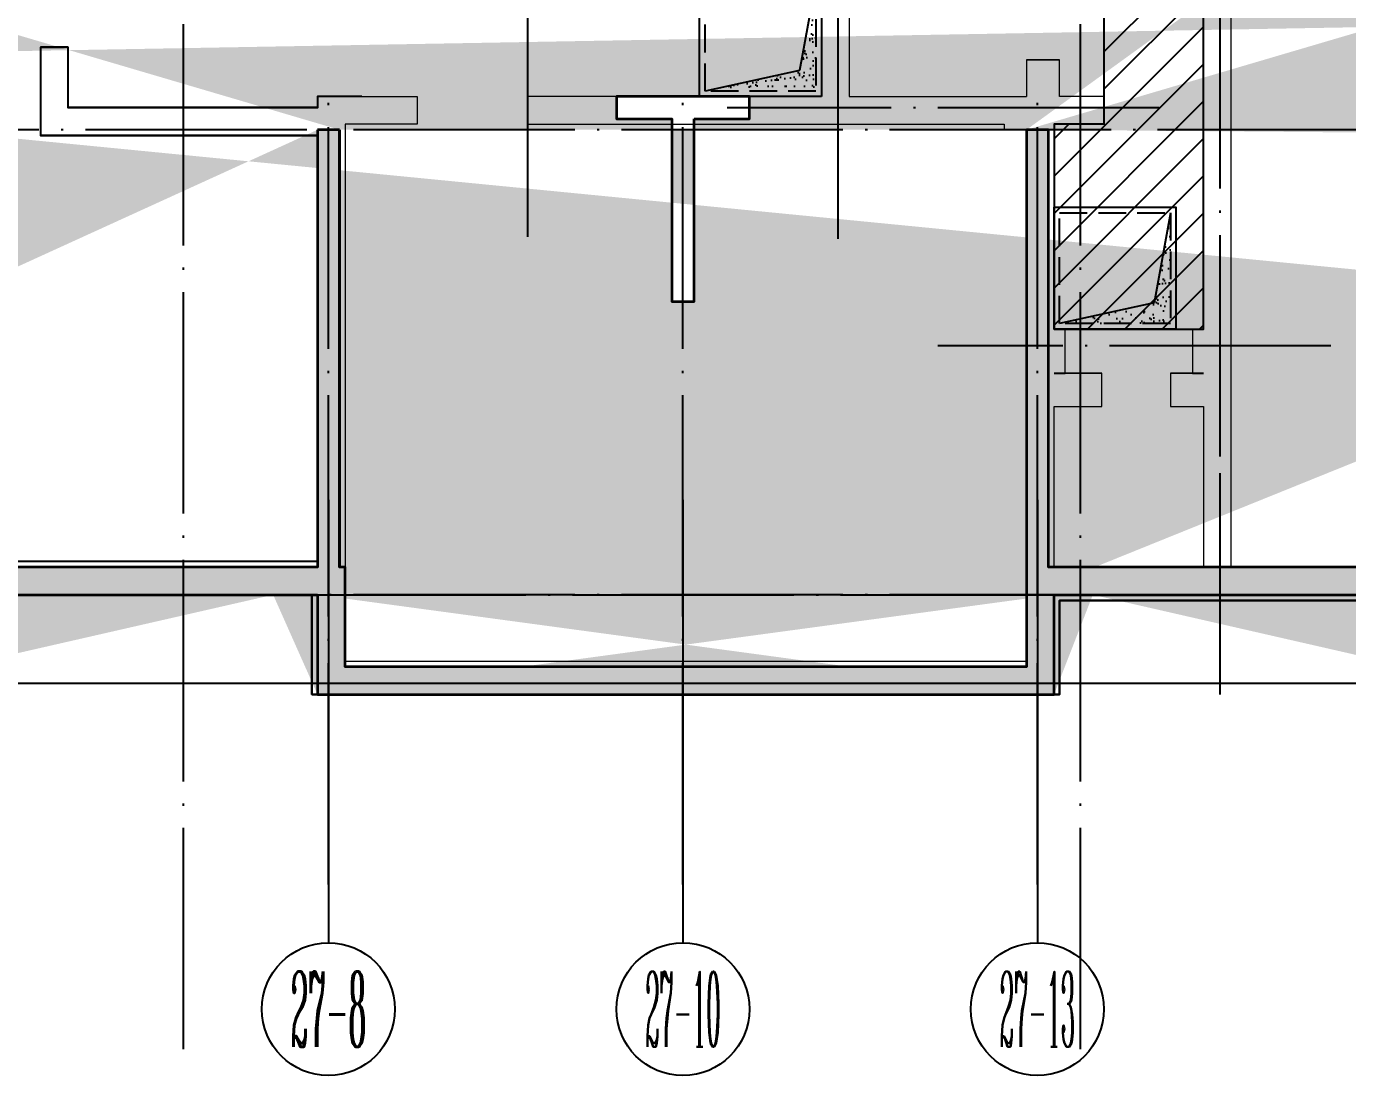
# Model space of a CAD drawing. Extents: x 115549 to 768939, y -502199 to 402497.
# Drawn here: x 394565 to 406493, y -422594 to -413117 of the extents above; entities that cross this region are included whole.
import ezdxf
from ezdxf.enums import TextEntityAlignment as Align

# ---------------------------------------------------------------- set-up
doc = ezdxf.new("R2010")
doc.units = 0
doc.header["$LTSCALE"] = 1000
doc.header["$MEASUREMENT"] = 0
doc.linetypes.add('DASH', pattern=[0.35, 0.25, -0.1])
doc.linetypes.add('DOTE', pattern=[2.4200000000000004, 2, -0.2, 0.02, -0.2])
for name, color, linetype in [('AXIS', 3, 'Continuous'), ('AXIS_TEXT', 7, 'Continuous'), ('COLUMN', 9, 'Continuous'), ('DOTE', 16, 'DOTE'), ('人防集水坑', 6, 'Continuous')]:
    doc.layers.add(name, color=color, linetype=linetype)
for name, color, linetype, lineweight in [('renWALL', 8, 'Continuous', 9), ('WALL', 150, 'Continuous', 30), ('主楼剪力墙', 212, 'Continuous', 5), ('砼墙', 3, 'Continuous', 35)]:
    doc.layers.add(name, color=color, linetype=linetype, lineweight=lineweight)
doc.styles.add('_TCH_AXIS', font='COMPLEX', dxfattribs={"bigfont": 'GBCBIG'})
doc.styles.add('COMPLEX', font='COMPLEX')

# ---------------------------------------------------------------- blocks, each defined once
blk = doc.blocks.new('qiangzh3333')
at = {"layer": 'COLUMN', "color": 8}
blk.add_lwpolyline([(503202210.929472, 3697090766.522717), (503201810.929472, 3697090766.522717), (503201810.929472, 3697090666.52613), (503199560.915429, 3697090666.52613), (503199560.915429, 3697091211.581191), (503199310.915429, 3697091211.581191), (503199310.915429, 3697090416.52613), (503201810.916074, 3697090416.52613), (503201810.916074, 3697086566.522712), (503197410.9154069, 3697086566.522736), (503195760.9151419, 3697086566.522745)], dxfattribs=at)
at = {"layer": 'renWALL', "color": 8}
for points in [[(503217660.9161451, 3697086516.522674), (503210060.9153971, 3697086516.522715), (503210060.9154045, 3697088166.509155), (503210060.915406, 3697088516.526618), (503210060.9154283, 3697093516.52613)], [(503209810.9154283, 3697093516.52613), (503209810.9154067, 3697088666.526618), (503209710.915429, 3697088666.526618), (503209710.915429, 3697088266.526618), (503209810.9154049, 3697088266.526618), (503209810.9154049, 3697088266.509156), (503209511.1602666, 3697088266.509156), (503209511.1602666, 3697087966.509156), (503209810.9154036, 3697087966.509156), (503209810.9153971, 3697086516.522716), (503208460.9126918, 3697086516.522723), (503208460.9085206, 3697087966.509156), (503208891.1602666, 3697087966.509156), (503208891.1602666, 3697088266.509156), (503208460.9075295, 3697088266.509156), (503208460.9075294, 3697088266.526618), (503208560.915429, 3697088266.526618), (503208560.915429, 3697088666.526618), (503208460.9080935, 3697088666.526618), (503208460.9278687, 3697090516.524258), (503208910.915429, 3697090516.524257), (503208910.915429, 3697090766.524258), (503208510.915429, 3697090766.524258), (503208510.8979668, 3697090766.524258), (503208510.8979668, 3697091096.769095), (503208210.8979668, 3697091096.769095), (503208210.8979668, 3697090766.524258)], [(503206510.915429, 3697092666.524258), (503205711.2763487, 3697092666.524258), (503205711.2763487, 3697092366.524258), (503206360.915429, 3697092366.524258), (503206360.915429, 3697090766.524258), (503203710.9154289, 3697090766.524258), (503203710.9154289, 3697090516.524258), (503206510.915429, 3697090516.524258), (503208010.929472, 3697090516.524258), (503208010.929472, 3697090466.522717), (503208210.9273341, 3697090466.522717), (503208210.90649, 3697088516.528756)], [(503206510.915429, 3697092616.524258), (503208410.8979668, 3697092616.524258), (503208910.915429, 3697092616.524258), (503208910.915429, 3697091916.524258), (503208510.915429, 3697091916.524258), (503208510.915429, 3697092366.524258), (503208510.8979668, 3697092366.524258), (503208510.8979668, 3697091716.769095), (503208210.8979668, 3697091716.769095), (503208210.8979668, 3697092366.524258), (503206610.915429, 3697092366.524258), (503206610.915429, 3697090766.524258), (503208210.8979668, 3697090766.524258)], [(503202210.929472, 3697090766.524258), (503202710.9154289, 3697090766.524258), (503202710.9154289, 3697090516.524258), (503202060.916074, 3697090516.524258), (503202060.916074, 3697086416.522712), (503202060.916074, 3697085666.526809), (503208210.915137, 3697085666.526776), (503208210.9129795, 3697086416.522148), (503208210.9079453, 3697088166.508579)], [(503208210.90649, 3697088516.525786), (503208210.9079453, 3697088166.508323)]]:
    blk.add_lwpolyline(points, dxfattribs=at)
at = {"layer": 'WALL', "color": 8}
blk.add_lwpolyline([(503181010.8623952, 3697089246.372493), (503188001.054472, 3697089246.372493), (503188001.054472, 3697089246.296155), (503188601.054472, 3697089246.296155), (503188601.054472, 3697089246.372493), (503190601.0353444, 3697089246.372493), (503191050.9820227, 3697089246.372493), (503192610.9156483, 3697089246.372493), (503192610.9157779, 3697086266.522762), (503195510.915141, 3697086266.522747), (503197410.9154053, 3697086266.522736), (503201760.916074, 3697086266.522713), (503201760.916074, 3697085366.526811), (503208510.916, 3697085366.526774), (503208510.9135548, 3697086216.522723), (503209960.9153953, 3697086216.522715), (503217810.9161465, 3697086216.522673), (503220260.9154282, 3697086216.522659), (503222210.9160639, 3697086216.522649), (503233210.9147851, 3697086216.522607), (503233210.9148319, 3697086516.522607), (503222210.9160653, 3697086516.522649), (503220510.9154292, 3697086516.522658)], dxfattribs=at)
blk = doc.blocks.new('zhuloujlqtiangchong')
at = {"layer": '主楼剪力墙'}
h = blk.add_hatch(color=253, dxfattribs=at)
h.dxf.hatch_style = 1
h.paths.add_polyline_path([(813682.1114265919, 572371.3290939331), (813682.1114265919, 570471.3290939331), (813932.1114265919, 570471.3290939331), (813932.1114265919, 572121.3290939331), (814682.1114265919, 572121.3290939331), (814682.1114265919, 572371.3290939331)], flags=16)
h.paths.add_polyline_path([(826282.1114265919, 566171.3290939331), (826782.1114265919, 566171.3290939331), (826782.1114265919, 566371.3290939331), (826182.1114265919, 566371.3290939331), (825582.1114265919, 566371.3290939331), (825582.1114265919, 566171.3290939331), (826082.1114265919, 566171.3290939331), (826082.1114265919, 564521.3290939331), (826282.1114265919, 564521.3290939331)], flags=17)
h.paths.add_polyline_path([(822682.1114265919, 567871.3290939331), (822682.1114265919, 568021.3290939331), (824882.1114265919, 568021.3290939331), (824882.1114265919, 568671.3290939331), (824682.1114265919, 568671.3290939331), (824682.1114265919, 568221.3290939331), (822382.1114265919, 568221.3290939331), (822382.1114265919, 567871.3290939331), (822382.1114265919, 567621.3290939331), (822682.1114265919, 567621.3290939331)], flags=17)
h.paths.add_polyline_path([(822382.1114265919, 573821.3290939331), (822382.1114265919, 572371.3290939331), (821982.1114265919, 572371.3290939331), (821982.1114265919, 572121.3290939331), (822632.1114265919, 572121.3290939331), (822632.1114265919, 573571.3290939331), (823932.1114265919, 573571.3290939331), (824632.1114265919, 573571.3290939331), (824632.1114265919, 571921.3290939331), (824882.1114265919, 571921.3290939331), (824882.1114265919, 573721.3290939331), (824882.1114265919, 574311.3290939331), (827482.1114265919, 574311.3290939331), (827482.1114265919, 573721.3290939331), (827482.1114265919, 571921.3290939331), (827732.1114265919, 571921.3290939331), (827732.1114265919, 573571.3290939331), (828432.1114265919, 573571.3290939331), (829732.1114265919, 573571.3290939331), (829732.1114265919, 572121.3290939331), (830382.1114265919, 572121.3290939331), (830382.1114265919, 572371.3290939331), (829982.1114265919, 572371.3290939331), (829982.1114265919, 573821.3290939331), (828432.1114265919, 573821.3290939331), (827732.1114265919, 573821.3290939331), (827732.1114265919, 574561.3290939331), (824632.1114265919, 574561.3290939331), (824632.1114265919, 573821.3290939331), (823932.1114265919, 573821.3290939331)])
h.paths.add_polyline_path([(829982.1114265919, 567871.3290939331), (829982.1114265919, 568221.3290939331), (828382.1114265919, 568221.3290939331), (827682.1114265919, 568221.3290939331), (827682.1114265919, 568521.3290939331), (827482.1114265919, 568521.3290939331), (827482.1114265919, 568021.3290939331), (828382.1114265919, 568021.3290939331), (829682.1114265919, 568021.3290939331), (829682.1114265919, 567871.3290939331), (829682.1114265919, 567621.3290939331), (829982.1114265919, 567621.3290939331)], flags=17)
h.paths.add_polyline_path([(833382.1270515919, 572121.3290939331), (833782.1270515919, 572121.3290939331), (833782.1270515919, 572371.3290939331), (833182.1270515919, 572371.3290939331), (833182.1270515919, 570621.3290939331), (833382.1270515919, 570621.3290939331)], flags=17)
h.paths.add_polyline_path([(838482.1270515919, 567771.3290939331), (838482.1270515919, 566171.3290939331), (838682.1270515919, 566171.3290939331), (838682.1270515919, 567771.3290939331), (838882.1270515919, 567771.3290939331), (838882.1270515919, 567971.3290939331), (838582.1270515919, 567971.3290939331), (838282.1270515919, 567971.3290939331), (838282.1270515919, 567771.3290939331)], flags=17)
h.paths.add_polyline_path([(819182.1114265919, 572371.3290939331), (818582.1114265919, 572371.3290939331), (818582.1114265919, 572121.3290939331), (818982.1114265919, 572121.3290939331), (818982.1114265919, 570621.3290939331), (819182.1114265919, 570621.3290939331)], flags=16)
h.paths.add_polyline_path([(851082.1270515919, 566171.3290939331), (851582.1270515919, 566171.3290939331), (851582.1270515919, 566371.3290939331), (850982.1270515919, 566371.3290939331), (850382.1270515919, 566371.3290939331), (850382.1270515919, 566171.3290939331), (850882.1270515919, 566171.3290939331), (850882.1270515919, 564521.3290939331), (851082.1270515919, 564521.3290939331)], flags=17)
h.paths.add_polyline_path([(854782.1270515919, 567871.3290939331), (854782.1270515919, 568221.3290939331), (852482.1270515919, 568221.3290939331), (852482.1270515919, 568671.3290939331), (852282.1270515919, 568671.3290939331), (852282.1270515919, 568021.3290939331), (854482.1270515919, 568021.3290939331), (854482.1270515919, 567871.3290939331), (854482.1270515919, 567621.3290939331), (854782.1270515919, 567621.3290939331)], flags=17)
h.paths.add_polyline_path([(847182.1270515919, 573821.3290939331), (847182.1270515919, 572371.3290939331), (846782.1270515919, 572371.3290939331), (846782.1270515919, 572121.3290939331), (847432.1270515919, 572121.3290939331), (847432.1270515919, 573571.3290939331), (848732.1270515919, 573571.3290939331), (849432.1270515919, 573571.3290939331), (849432.1270515919, 571921.3290939331), (849682.1270515919, 571921.3290939331), (849682.1270515919, 573721.3290939331), (849682.1270515919, 574361.3290939331), (852282.1270515919, 574361.3290939331), (852282.1270515919, 573721.3290939331), (852282.1270515919, 571921.3290939331), (852532.1270515919, 571921.3290939331), (852532.1270515919, 573571.3290939331), (853232.1270515919, 573571.3290939331), (854532.1270515919, 573571.3290939331), (854532.1270515919, 572121.3290939331), (855182.1270515919, 572121.3290939331), (855182.1270515919, 572371.3290939331), (854782.1270515919, 572371.3290939331), (854782.1270515919, 573821.3290939331), (853232.1270515919, 573821.3290939331), (852532.1270515919, 573821.3290939331), (852532.1270515919, 574611.3290939331), (849432.1270515919, 574611.3290939331), (849432.1270515919, 573821.3290939331), (848732.1270515919, 573821.3290939331)])
h.paths.add_polyline_path([(847482.1270515919, 567871.3290939331), (847482.1270515919, 568021.3290939331), (848782.1270515919, 568021.3290939331), (849682.1270515919, 568021.3290939331), (849682.1270515919, 568521.3290939331), (849482.1270515919, 568521.3290939331), (849482.1270515919, 568221.3290939331), (848782.1270515919, 568221.3290939331), (847182.1270515919, 568221.3290939331), (847182.1270515919, 567871.3290939331), (847182.1270515919, 567621.3290939331), (847482.1270515919, 567621.3290939331)], flags=17)
h.paths.add_polyline_path([(843982.1270515919, 572371.3290939331), (843382.1270515919, 572371.3290939331), (843382.1270515919, 572121.3290939331), (843782.1270515919, 572121.3290939331), (843782.1270515919, 570621.3290939331), (843982.1270515919, 570621.3290939331)], flags=17)
h.paths.add_polyline_path([(858182.1270515919, 572121.3290939331), (858582.1270515919, 572121.3290939331), (858582.1270515919, 572371.3290939331), (857982.1270515919, 572371.3290939331), (857982.1270515919, 570621.3290939331), (858182.1270515919, 570621.3290939331)], flags=17)
h.paths.add_polyline_path([(823082.1114265919, 562121.3290939331), (823082.1114265919, 566071.3290939331)], flags=17)
edge = h.paths.add_edge_path()
edge.add_line((818582.1114265919, 567471.3290939331), (818332.1114265919, 567471.3290939331))
edge.add_line((823082.1114265919, 566071.3290939331), (822882.1114265919, 566071.3290939331))
edge.add_line((829482.1114265919, 566071.3290939331), (829282.1114265919, 566071.3290939331))
edge.add_line((834032.1270515919, 567471.3290939331), (833782.1270515919, 567471.3290939331))
edge.add_line((843382.1270515919, 567471.3290939331), (843132.1270515919, 567471.3290939331))
edge.add_line((847882.1270515919, 566071.3290939331), (847682.1270515919, 566071.3290939331))
edge.add_line((854082.1270515919, 566071.3290939331), (854282.1270515919, 566071.3290939331))
edge.add_line((858582.1270515919, 567471.3290939331), (858832.1270515919, 567471.3290939331))
edge.add_line((813932.1114265919, 566671.3290939331), (813682.1114265919, 566671.3290939331))
edge.add_line((813932.1114265919, 566321.3290939331), (813932.1114265919, 566671.3290939331))
edge.add_line((814882.1114265919, 566321.3290939331), (813932.1114265919, 566321.3290939331))
edge.add_line((815432.1114265919, 566321.3290939331), (814882.1114265919, 566321.3290939331))
edge.add_line((815432.1114265919, 566071.3290939331), (815432.1114265919, 566321.3290939331))
edge.add_line((815032.1114265919, 566071.3290939331), (815432.1114265919, 566071.3290939331))
edge.add_line((815032.1114265919, 565871.3290939331), (815032.1114265919, 566071.3290939331))
edge.add_line((814782.1114265919, 565871.3290939331), (815032.1114265919, 565871.3290939331))
edge.add_line((814782.1114265919, 566071.3290939331), (814782.1114265919, 565871.3290939331))
edge.add_line((813982.1114265919, 566071.3290939331), (814782.1114265919, 566071.3290939331))
edge.add_line((813982.1114265919, 564951.1025314331), (813982.1114265919, 566071.3290939331))
edge.add_line((813982.1114265919, 562171.3290939331), (813982.1114265919, 564951.1025314331))
edge.add_line((814782.1114265919, 562171.3290939331), (813982.1114265919, 562171.3290939331))
edge.add_line((814782.1114265919, 563621.3290939331), (814782.1114265919, 562171.3290939331))
edge.add_line((815032.1114265919, 563621.3290939331), (814782.1114265919, 563621.3290939331))
edge.add_line((815032.1114265919, 562121.3290939331), (815032.1114265919, 563621.3290939331))
edge.add_line((815382.1114265919, 562121.3290939331), (815032.1114265919, 562121.3290939331))
edge.add_line((817982.1114265919, 562121.3290939331), (815382.1114265919, 562121.3290939331))
edge.add_line((818332.1114265919, 562121.3290939331), (817982.1114265919, 562121.3290939331))
edge.add_line((818332.1114265919, 563621.3290939331), (818332.1114265919, 562121.3290939331))
edge.add_line((818332.1114265919, 565821.3290939331), (818332.1114265919, 563621.3290939331))
edge.add_line((818332.1114265919, 566171.3290939331), (818332.1114265919, 565821.3290939331))
edge.add_line((818332.1114265919, 567471.3290939331), (818332.1114265919, 566171.3290939331))
edge.add_line((862282.1270515919, 561871.3290939331), (863482.1270515919, 561871.3290939331))
edge.add_line((861782.1270515919, 561871.3290939331), (862282.1270515919, 561871.3290939331))
edge.add_line((859182.1270515919, 561871.3290939331), (861782.1270515919, 561871.3290939331))
edge.add_line((858682.1270515919, 561871.3290939331), (859182.1270515919, 561871.3290939331))
edge.add_line((858382.1270515919, 561871.3290939331), (858682.1270515919, 561871.3290939331))
edge.add_line((858382.1270515919, 561071.3290939331), (858382.1270515919, 561871.3290939331))
edge.add_line((858182.1270515919, 561071.3290939331), (858382.1270515919, 561071.3290939331))
edge.add_line((858182.1270515919, 561871.3290939331), (858182.1270515919, 561071.3290939331))
edge.add_line((854682.1270515919, 561871.3290939331), (858182.1270515919, 561871.3290939331))
edge.add_line((854182.1270515919, 561871.3290939331), (854682.1270515919, 561871.3290939331))
edge.add_line((850982.1270515919, 561871.3290939331), (854182.1270515919, 561871.3290939331))
edge.add_line((847782.1270515919, 561871.3290939331), (850982.1270515919, 561871.3290939331))
edge.add_line((847282.1270515919, 561871.3290939331), (847782.1270515919, 561871.3290939331))
edge.add_line((843782.1270515919, 561871.3290939331), (847282.1270515919, 561871.3290939331))
edge.add_line((843782.1270515919, 561071.3290939331), (843782.1270515919, 561871.3290939331))
edge.add_line((843582.1270515919, 561071.3290939331), (843782.1270515919, 561071.3290939331))
edge.add_line((843582.1270515919, 561871.3290939331), (843582.1270515919, 561071.3290939331))
edge.add_line((843282.1270515919, 561871.3290939331), (843582.1270515919, 561871.3290939331))
edge.add_line((842782.1270515919, 561871.3290939331), (843282.1270515919, 561871.3290939331))
edge.add_line((840182.1270515919, 561871.3290939331), (842782.1270515919, 561871.3290939331))
edge.add_line((839682.1270515919, 561871.3290939331), (840182.1270515919, 561871.3290939331))
edge.add_line((837482.1270515919, 561871.3290939331), (839682.1270515919, 561871.3290939331))
edge.add_line((836982.1270515919, 561871.3290939331), (837482.1270515919, 561871.3290939331))
edge.add_line((834382.1270515919, 561871.3290939331), (836982.1270515919, 561871.3290939331))
edge.add_line((833882.1270515919, 561871.3290939331), (834382.1270515919, 561871.3290939331))
edge.add_line((833582.1270515919, 561871.3290939331), (833882.1270515919, 561871.3290939331))
edge.add_line((833582.1270515919, 561071.3290939331), (833582.1270515919, 561871.3290939331))
edge.add_line((833382.1270515919, 561071.3290939331), (833582.1270515919, 561071.3290939331))
edge.add_line((833382.1270515919, 561871.3290939331), (833382.1270515919, 561071.3290939331))
edge.add_line((829882.1114265919, 561871.3290939331), (833382.1270515919, 561871.3290939331))
edge.add_line((829532.3683209419, 561871.3290939331), (829882.1114265567, 561871.3290939331))
edge.add_line((829532.101457119, 560971.3542709351), (829532.3683209785, 561871.3290941981))
edge.add_line((822882.1015267968, 560971.3351407051), (829532.1014571108, 560971.3542707999))
edge.add_line((822882.1015316844, 561871.3290939331), (822882.101526788, 560971.3351405753))
edge.add_line((822482.1114265919, 561871.3290939331), (822882.1015317, 561871.3290939331))
edge.add_line((818982.1114265919, 561871.3290939331), (822482.1114265919, 561871.3290939331))
edge.add_line((818982.1114265919, 561071.3290939331), (818982.1114265919, 561871.3290939331))
edge.add_line((818782.1114265919, 561071.3290939331), (818982.1114265919, 561071.3290939331))
edge.add_line((818782.1114265919, 561871.3290939331), (818782.1114265919, 561071.3290939331))
edge.add_line((818482.1114265919, 561871.3290939331), (818782.1114265919, 561871.3290939331))
edge.add_line((817982.1114265919, 561871.3290939331), (818482.1114265919, 561871.3290939331))
edge.add_line((815382.1114265919, 561871.3290939331), (817982.1114265919, 561871.3290939331))
edge.add_line((814882.1114265919, 561871.3290939331), (815382.1114265919, 561871.3290939331))
edge.add_line((813682.1114265919, 561871.3290939331), (814882.1114265919, 561871.3290939331))
edge.add_line((813682.1114265919, 566671.3290939331), (813682.1114265919, 561871.3290939331))
edge.add_line((822882.1114265919, 566071.3290939331), (822882.1114265919, 562121.3290939331))
edge.add_line((822882.1114265919, 562121.3290939331), (822482.1114265919, 562121.3290939331))
edge.add_line((822482.1114265919, 562121.3290939331), (818882.1114265919, 562121.3290939331))
edge.add_line((818882.1114265919, 562121.3290939331), (818582.1114265919, 562121.3290939331))
edge.add_line((818582.1114265919, 562121.3290939331), (818582.1114265919, 563621.3290939331))
edge.add_line((818582.1114265919, 563621.3290939331), (818582.1114265919, 565821.3290939331))
edge.add_line((818582.1114265919, 565821.3290939331), (818582.1114265919, 566171.3290939331))
edge.add_line((818582.1114265919, 566171.3290939331), (818582.1114265919, 567471.3290939331))
edge.add_line((843132.1270515919, 567471.3290939331), (843132.1270515919, 566171.3290939331))
edge.add_line((843132.1270515919, 566171.3290939331), (843132.1270515919, 565821.3290939331))
edge.add_line((843132.1270515919, 565821.3290939331), (843132.1270515919, 563621.3290939331))
edge.add_line((843132.1270515919, 563621.3290939331), (843132.1270515919, 562121.3290939331))
edge.add_line((843132.1270515919, 562121.3290939331), (842782.1270515919, 562121.3290939331))
edge.add_line((842782.1270515919, 562121.3290939331), (840182.1270515919, 562121.3290939331))
edge.add_line((840182.1270515919, 562121.3290939331), (839782.1270515919, 562121.3290939331))
edge.add_line((839782.1270515919, 562121.3290939331), (839782.1270515919, 563621.3290939331))
edge.add_line((839782.1270515919, 563621.3290939331), (839582.1270515919, 563621.3290939331))
edge.add_line((839582.1270515919, 563621.3290939331), (839582.1270515919, 562121.3290939331))
edge.add_line((839582.1270515919, 562121.3290939331), (837582.1270515919, 562121.3290939331))
edge.add_line((837582.1270515919, 562121.3290939331), (837582.1270515919, 563621.3290939331))
edge.add_line((837582.1270515919, 563621.3290939331), (837382.1270515919, 563621.3290939331))
edge.add_line((837382.1270515919, 563621.3290939331), (837382.1270515919, 562121.3290939331))
edge.add_line((837382.1270515919, 562121.3290939331), (836982.1270515919, 562121.3290939331))
edge.add_line((836982.1270515919, 562121.3290939331), (834382.1270515919, 562121.3290939331))
edge.add_line((834382.1270515919, 562121.3290939331), (834032.1270515919, 562121.3290939331))
edge.add_line((834032.1270515919, 562121.3290939331), (834032.1270515919, 563621.3290939331))
edge.add_line((834032.1270515919, 563621.3290939331), (834032.1270515919, 565821.3290939331))
edge.add_line((834032.1270515919, 565821.3290939331), (834032.1270515919, 566171.3290939331))
edge.add_line((834032.1270515919, 566171.3290939331), (834032.1270515919, 567471.3290939331))
edge.add_line((858832.1270515919, 566171.3290939331), (858832.1270515919, 567471.3290939331))
edge.add_line((833782.1270515919, 567471.3290939331), (833782.1270515919, 566171.3290939331))
edge.add_line((833782.1270515919, 566171.3290939331), (833782.1270515919, 565821.3290939331))
edge.add_line((833782.1270515919, 565821.3290939331), (833782.1270515919, 563621.3290939331))
edge.add_line((833782.1270515919, 563621.3290939331), (833782.1270515919, 562121.3290939331))
edge.add_line((833782.1270515919, 562121.3290939331), (833482.1270515919, 562121.3290939331))
edge.add_line((833482.1270515919, 562121.3290939331), (829882.1114265919, 562121.3290939331))
edge.add_line((829882.1114265919, 562121.3290939331), (829482.1114265919, 562121.3290939331))
edge.add_line((829482.1114265919, 562121.3290939331), (829482.1114265919, 566071.3290939331))
edge.add_line((858832.1270515919, 565821.3290939331), (858832.1270515919, 566171.3290939331))
edge.add_line((858832.1270515919, 563621.3290939331), (858832.1270515919, 565821.3290939331))
edge.add_line((859182.1270515919, 562121.3290939331), (858832.1270515919, 562121.3290939331))
edge.add_line((858832.1270515919, 562121.3290939331), (858832.1270515919, 563621.3290939331))
edge.add_line((861782.1270515919, 562121.3290939331), (859182.1270515919, 562121.3290939331))
edge.add_line((862132.1270515919, 563621.3290939331), (862132.1270515919, 562121.3290939331))
edge.add_line((862132.1270515919, 562121.3290939331), (861782.1270515919, 562121.3290939331))
edge.add_line((862382.1270515919, 563621.3290939331), (862132.1270515919, 563621.3290939331))
edge.add_line((862382.1270515919, 562171.3290939331), (862382.1270515919, 563621.3290939331))
edge.add_line((863182.1270515919, 562171.3290939331), (862382.1270515919, 562171.3290939331))
edge.add_line((863182.1270515919, 566071.3290939331), (863182.1270515919, 562171.3290939331))
edge.add_line((862382.1270515919, 566071.3290939331), (863182.1270515919, 566071.3290939331))
edge.add_line((862382.1270515919, 565871.3290939331), (862382.1270515919, 566071.3290939331))
edge.add_line((862132.1270515919, 565871.3290939331), (862382.1270515919, 565871.3290939331))
edge.add_line((862132.1270515919, 566071.3290939331), (862132.1270515919, 565871.3290939331))
edge.add_line((861732.1270515919, 566071.3290939331), (862132.1270515919, 566071.3290939331))
edge.add_line((861732.1270515919, 566321.3290939331), (861732.1270515919, 566071.3290939331))
edge.add_line((862282.1270515919, 566321.3290939331), (861732.1270515919, 566321.3290939331))
edge.add_line((863232.1270515919, 566321.3290939331), (862282.1270515919, 566321.3290939331))
edge.add_line((863232.1270515919, 566671.3290939331), (863232.1270515919, 566321.3290939331))
edge.add_line((863232.1270515919, 567871.3290939331), (863232.1270515919, 566671.3290939331))
edge.add_line((863232.1270515919, 568121.3290939331), (863232.1270515919, 567871.3290939331))
edge.add_line((863482.1270515919, 568121.3290939331), (863232.1270515919, 568121.3290939331))
edge.add_line((863482.1270515919, 568021.3290939331), (863482.1270515919, 568121.3290939331))
edge.add_line((865982.1270515919, 568021.3290939331), (863482.1270515919, 568021.3290939331))
edge.add_line((865982.1270515919, 572971.3290939331), (865982.1270515919, 568021.3290939331))
edge.add_line((863482.1270515919, 572971.3290939331), (865982.1270515919, 572971.3290939331))
edge.add_line((863482.1270515919, 572271.3290939331), (863482.1270515919, 572971.3290939331))
edge.add_line((863482.1270515919, 570471.3290939331), (863482.1270515919, 572271.3290939331))
edge.add_line((863482.1270515919, 569321.3290939331), (863482.1270515919, 570471.3290939331))
edge.add_line((863232.1270515919, 569321.3290939331), (863482.1270515919, 569321.3290939331))
edge.add_line((863232.1270515919, 570471.3290939331), (863232.1270515919, 569321.3290939331))
edge.add_line((863232.1270515919, 572121.3290939331), (863232.1270515919, 570471.3290939331))
edge.add_line((862482.1270515919, 572121.3290939331), (863232.1270515919, 572121.3290939331))
edge.add_line((862482.1270515919, 572371.3290939331), (862482.1270515919, 572121.3290939331))
edge.add_line((863232.1270515919, 572371.3290939331), (862482.1270515919, 572371.3290939331))
edge.add_line((863232.1270515919, 573221.3290939331), (863232.1270515919, 572371.3290939331))
edge.add_line((866232.1270515919, 573221.3290939331), (863232.1270515919, 573221.3290939331))
edge.add_line((866232.1270515919, 567771.3290939331), (866232.1270515919, 573221.3290939331))
edge.add_line((863482.1270515919, 567771.3290939331), (866232.1270515919, 567771.3290939331))
edge.add_line((863482.1270515919, 566671.3290939331), (863482.1270515919, 567771.3290939331))
edge.add_line((863482.1270515919, 566171.3290939331), (863482.1270515919, 566671.3290939331))
edge.add_line((863482.1270515919, 561871.3290939331), (863482.1270515919, 566171.3290939331))
edge.add_line((858582.1270515919, 567471.3290939331), (858582.1270515919, 566171.3290939331))
edge.add_line((858582.1270515919, 566171.3290939331), (858582.1270515919, 565821.3290939331))
edge.add_line((858582.1270515919, 565821.3290939331), (858582.1270515919, 563621.3290939331))
edge.add_line((858582.1270515919, 563621.3290939331), (858582.1270515919, 562121.3290939331))
edge.add_line((858582.1270515919, 562121.3290939331), (858282.1270515919, 562121.3290939331))
edge.add_line((858282.1270515919, 562121.3290939331), (854682.1270515919, 562121.3290939331))
edge.add_line((854682.1270515919, 562121.3290939331), (854282.1270515919, 562121.3290939331))
edge.add_line((854282.1270515919, 562121.3290939331), (854282.1270515919, 566071.3290939331))
edge.add_line((854082.1270515919, 566071.3290939331), (854082.1270515919, 562121.3290939331))
edge.add_line((854082.1270515919, 562121.3290939331), (850982.1270515919, 562121.3290939331))
edge.add_line((850982.1270515919, 562121.3290939331), (847882.1270515919, 562121.3290939331))
edge.add_line((847882.1270515919, 562121.3290939331), (847882.1270515919, 566071.3290939331))
edge.add_line((847682.1270515919, 566071.3290939331), (847682.1270515919, 562121.3290939331))
edge.add_line((847682.1270515919, 562121.3290939331), (847282.1270515919, 562121.3290939331))
edge.add_line((847282.1270515919, 562121.3290939331), (843682.1270515919, 562121.3290939331))
edge.add_line((843682.1270515919, 562121.3290939331), (843382.1270515919, 562121.3290939331))
edge.add_line((843382.1270515919, 562121.3290939331), (843382.1270515919, 563621.3290939331))
edge.add_line((843382.1270515919, 563621.3290939331), (843382.1270515919, 565821.3290939331))
edge.add_line((843382.1270515919, 565821.3290939331), (843382.1270515919, 566171.3290939331))
edge.add_line((843382.1270515919, 566171.3290939331), (843382.1270515919, 567471.3290939331))
edge.add_line((837982.1270515919, 572121.3290939331), (838482.1270515919, 572121.3290939331))
edge.add_line((838482.1270515919, 572121.3290939331), (838482.1270515919, 570471.3290939331))
edge.add_line((838482.1270515919, 570471.3290939331), (838682.1270515919, 570471.3290939331))
edge.add_line((838682.1270515919, 570471.3290939331), (838682.1270515919, 572121.3290939331))
edge.add_line((838682.1270515919, 572121.3290939331), (839482.1270515919, 572121.3290939331))
edge.add_line((839482.1270515919, 572121.3290939331), (839482.1270515919, 572371.3290939331))
edge.add_line((839482.1270515919, 572371.3290939331), (838582.1270515919, 572371.3290939331))
edge.add_line((838582.1270515919, 572371.3290939331), (837982.1270515919, 572371.3290939331))
edge.add_line((829282.1114265919, 566071.3290939331), (829282.1114265919, 561871.3353204356))
h = blk.add_hatch(color=253, dxfattribs=at)
h.dxf.hatch_style = 1
h.paths.add_polyline_path([(813982.1114265323, 566071.3303689957), (813982.1114265919, 566071.3290939331), (814782.1114265919, 566071.3290939331), (814782.1114265919, 565871.3290939331), (815032.1114265919, 565871.3290939331), (815032.1114265919, 566071.3290939331), (815432.1114265919, 566071.3290939331), (815432.1114265919, 566321.3290939331), (813932.1114265919, 566321.3290939331), (813932.1114265919, 566671.3290939331), (813682.1114265919, 566671.3290939331), (813682.1114265919, 566071.3311886787)])
h.paths.add_polyline_path([(858582.1270515919, 564221.3329944611), (858832.1270516515, 564221.3329939842), (858832.1270515919, 567471.3290939331), (858582.1270515919, 567471.3290939331)])
h.paths.add_polyline_path([(833782.1270515919, 565021.3290939331), (834032.1270515323, 565021.3290939331), (834032.1270515919, 567471.3290939331), (833782.1270515919, 567471.3290939331)])
h.paths.add_polyline_path([(834032.1270516515, 563821.3290939331), (833782.1270515323, 563821.3290939331), (833782.1270515919, 562121.3290939331), (829482.1114265919, 562121.3290939331), (829482.1114265919, 566071.3290939331), (829282.1114265919, 566071.3290939331), (829282.1114265919, 561871.3353204727), (829282.1114271879, 561871.3290939331), (829282.3683099747, 561871.3290939331), (829282.1755768061, 561221.3535518646), (823132.1015281677, 561221.3358597755), (823132.1015330553, 562121.3290939331), (823082.1114265919, 562121.3290939331), (823082.1114265919, 566071.3290939331), (822882.1114265919, 566071.3290939331), (822882.1114265919, 562121.3290939331), (818582.1114265919, 562121.3290939331), (818582.1114265919, 567471.3290939331), (818332.1114265919, 567471.3290939331), (818332.1114265919, 562121.3290939331), (815032.1114265919, 562121.3290939331), (815032.1114265919, 563621.3290939331), (814782.1114265919, 563621.3290939331), (814782.1114265919, 562171.3290939331), (813982.1114265919, 562171.3290939331), (813982.1114266515, 565151.1788692474), (813682.1114265919, 565151.1788692474), (813682.1114265919, 561871.3290939331), (818782.1114265919, 561871.3290939331), (818782.1114265919, 561071.3290939331), (818982.1114265919, 561071.3290939331), (818982.1114265919, 561871.3290939331), (822882.1015316844, 561871.3290939331), (822882.1015267968, 560971.3351407051), (829532.101457119, 560971.3542709351), (829532.3683209419, 561871.3290939331), (833382.1270515919, 561871.3290939331), (833382.1270515919, 561071.3290939331), (833582.1270515919, 561071.3290939331), (833582.1270515919, 561871.3290939331), (843582.1270515919, 561871.3290939331), (843582.1270515919, 561071.3290939331), (843782.1270515919, 561071.3290939331), (843782.1270515919, 561871.3290939331), (858182.1270515919, 561871.3290939331), (858182.1270515919, 561071.3290939331), (858382.1270515919, 561071.3290939331), (858382.1270515919, 561871.3290939331), (863482.1270515919, 561871.3290939331), (863482.1270515919, 567771.3290939331), (866232.1270515919, 567771.3290939331), (866232.1270515919, 573221.3290939331), (863232.1270515919, 573221.3290939331), (863232.1270515919, 572371.3290939331), (862482.1270515919, 572371.3290939331), (862482.1270515919, 572121.3290939331), (863232.1270515919, 572121.3290939331), (863232.1270515919, 569321.3290939331), (863482.1270515919, 569321.3290939331), (863482.1270515919, 572971.3290939331), (865982.1270515919, 572971.3290939331), (865982.1270515919, 568021.3290939331), (863482.1270515919, 568021.3290939331), (863482.1270515919, 568121.3290939331), (863232.1270515919, 568121.3290939331), (863232.1270515919, 566321.3290939331), (861732.1270515919, 566321.3290939331), (861732.1270515919, 566071.3290939331), (862132.1270515919, 566071.3290939331), (862132.1270515919, 565871.3290939331), (862382.1270515919, 565871.3290939331), (862382.1270515919, 566071.3290939331), (863182.1270515919, 566071.3290939331), (863182.1270515919, 562171.3290939331), (862382.1270515919, 562171.3290939331), (862382.1270515919, 563621.3290939331), (862132.1270515919, 563621.3290939331), (862132.1270515919, 562121.3290939331), (858832.1270515919, 562121.3290939331), (858832.1270515919, 563521.3329949379), (858582.1270515919, 563521.3329939842), (858582.1270515919, 562121.3290939331), (854282.1270515919, 562121.3290939331), (854282.1270515919, 566071.3290939331), (854082.1270515919, 566071.3290939331), (854082.1270515919, 562121.3290939331), (847882.1270515919, 562121.3290939331), (847882.1270515919, 566071.3290939331), (847682.1270515919, 566071.3290939331), (847682.1270515919, 562121.3290939331), (843382.1270515919, 562121.3290939331), (843382.1270515919, 567471.3290939331), (843132.1270515919, 567471.3290939331), (843132.1270515919, 562121.3290939331), (839782.1270515919, 562121.3290939331), (839782.1270515919, 563621.3290939331), (839582.1270515919, 563621.3290939331), (839582.1270515919, 562121.3290939331), (837582.1270515919, 562121.3290939331), (837582.1270515919, 563621.3290939331), (837382.1270515919, 563621.3290939331), (837382.1270515919, 562121.3290939331), (834032.1270515919, 562121.3290939331)])
at = {"layer": '主楼剪力墙', "color": 253}
for points in [[(818982.1114265919, 561871.3290939331), (822482.1114265919, 561871.3290939331), (822882.1015316844, 561871.3290939331), (822882.1015267968, 560971.3351407051), (829532.101457119, 560971.3542709351), (829532.3683209419, 561871.3290939331), (829882.1114265919, 561871.3290939331), (833382.1270515919, 561871.3290939331), (833382.1270515919, 561071.3290939331), (833582.1270515919, 561071.3290939331), (833582.1270515919, 561871.3290939331), (833882.1270515919, 561871.3290939331), (834382.1270515919, 561871.3290939331), (836982.1270515919, 561871.3290939331), (837482.1270515919, 561871.3290939331), (839682.1270515919, 561871.3290939331), (840182.1270515919, 561871.3290939331), (842782.1270515919, 561871.3290939331), (843282.1270515919, 561871.3290939331)], [(833782.1270515919, 563821.3290939331), (833782.1270515919, 563621.3290939331), (833782.1270515919, 562121.3290939331), (833482.1270515919, 562121.3290939331), (829882.1114265919, 562121.3290939331), (829482.1114265919, 562121.3290939331), (829482.1114265919, 566071.3290939331), (829282.1114265919, 566071.3290939331), (829282.1114265919, 561871.3353204727), (829282.1114271879, 561871.3290939331), (829282.3683099747, 561871.3290939331), (829282.1755768061, 561221.3535518646), (823132.1015281677, 561221.3358597755), (823132.1015330553, 562121.3290939331), (823082.1114265919, 562121.3290939331), (823082.1114265919, 566071.3290939331), (822882.1114265919, 566071.3290939331), (822882.1114265919, 562121.3290939331), (822482.1114265919, 562121.3290939331), (818882.1114265919, 562121.3290939331)]]:
    blk.add_lwpolyline(points, dxfattribs=at)
blk = doc.blocks.new('asdfqwer')
at = {"ltscale": 10}
h = blk.add_hatch(dxfattribs=at)
h.set_pattern_fill('AR-SAND', color=6, scale=50, style=0)
h.set_pattern_definition([(37.50000000000001, (0, 0), (-4.000078239960125, 122.3533093323356), [0, -96.52, 0, -107.95, 0, -103.1875]), (7.499999999999999, (0, 0), (112.3808207845006, 179.2062751420885), [0, -52.07000000000001, 0, -86.995, 0, -33.3375]), (327.5, (-78.105, 0), (197.7480925603645, 0.3592961696364028), [0, -31.75, 0, -114.3, 0, -149.225]), (317.5, (-78.105, 0), (190.8891131180743, 55.73233081430404), [0, -15.875, 0, -74.92999999999999, 0, -85.725])])
h.paths.add_polyline_path([(477311.1162526845, 229083.757494817), (476311.1162526844, 229083.757494817), (476311.1162526844, 228083.7574948172), (476458.3371828603, 228897.4432301149)])
at = {"color": 6}
for p, q in [((476458.3371828604, 228897.4432301149), (477311.1162526845, 229083.757494817)), ((476311.1162526845, 228083.757494817), (476458.3371828604, 228897.4432301149))]:
    blk.add_line(p, q, dxfattribs=at)
blk.add_lwpolyline([(476261.1162526845, 229133.757494817), (477361.1162526845, 229133.757494817), (477361.1162526845, 228033.757494817), (476261.1162526845, 228033.757494817)], close=True, dxfattribs=at)
at = {"color": 6, "linetype": 'DASH'}
blk.add_lwpolyline([(476311.1162526845, 229083.757494817), (477311.1162526845, 229083.757494817), (477311.1162526845, 228083.757494817), (476311.1162526845, 228083.757494817)], close=True, dxfattribs=at)
blk = doc.blocks.new('_AXISO')
blk.add_circle((0, 0), 0.5)
at = {"layer": 'AXIS_TEXT', "style": 'COMPLEX', "width": 1.041666666666667}
blk.add_attdef('A', text='', height=0.56, dxfattribs=at).set_placement((-0.25, -0.28), (0.25, -0.28), align=Align.FIT)
blk = doc.blocks.new('27-1')
at = {"layer": 'AXIS'}
for p, q in [((2260107.140834569, -972077.5747618466), (2260107.140834569, -976077.5747618466)), ((2263307.140841851, -972077.5747618467), (2263307.140841851, -976077.5747618467)), ((2266507.140841851, -972077.5747618469), (2266507.140841851, -976077.5747618469)), ((2260105.731183594, -974539.2782689831), (2260105.731183592, -976077.5772457491)), ((2263306.673902986, -974539.276057621), (2263306.673902984, -976077.5750343867)), ((2266506.86081789, -974539.2758830978), (2266506.860817888, -976077.5748598637))]:
    blk.add_line(p, q, dxfattribs=at)
ref = blk.add_blockref('_AXISO', (2260105.731183592, -976677.5772457488), dxfattribs=dict(at, xscale=1200, yscale=1200, zscale=1200))
ref.add_attrib('A', '27-8', dxfattribs={"layer": 'AXIS_TEXT', "height": 678.8225099390856, "style": '_TCH_AXIS', "width": 0.2624999999999092}).set_placement((2259766.319928623, -977016.9885007183), (2260445.142438562, -977016.9885007183), align=Align.FIT)
ref = blk.add_blockref('_AXISO', (2263306.673902983, -976677.5750343867), dxfattribs=dict(at, xscale=1200, yscale=1200, zscale=1200))
ref.add_attrib('A', '27-10', dxfattribs={"layer": 'AXIS_TEXT', "height": 678.8225099390856, "style": '_TCH_AXIS', "width": 0.221052631578871}).set_placement((2262967.262648013, -977016.9862893561), (2263646.085157952, -977016.9862893561), align=Align.FIT)
ref = blk.add_blockref('_AXISO', (2266506.860817888, -976677.5748598637), dxfattribs=dict(at, xscale=1200, yscale=1200, zscale=1200))
ref.add_attrib('A', '27-13', dxfattribs={"layer": 'AXIS_TEXT', "height": 678.8225099390856, "style": '_TCH_AXIS', "width": 0.221052631578871}).set_placement((2266167.449562919, -977016.9861148332), (2266846.272072858, -977016.9861148332), align=Align.FIT)
blk = doc.blocks.new('gangjinhunningtuqiang')
at = {"layer": '砼墙', "color": 8}
for p, q in [((823082.1114265919, 566071.3290939331), (822882.1114265919, 566071.3290939331)), ((829482.1114265919, 566071.3290939331), (829282.1114265919, 566071.3290939331)), ((818982.1114265919, 561871.3290939331), (822482.1114265919, 561871.3290939331)), ((822482.1114265919, 561871.3290939331), (822882.1015316844, 561871.3290939331)), ((822882.1015316844, 561871.3290939331), (822882.1015267968, 560971.3351407051)), ((829532.101457119, 560971.3542709351), (829532.3683209419, 561871.3290939331)), ((829532.3683209419, 561871.3290939331), (829882.1114265919, 561871.3290939331)), ((829882.1114265919, 561871.3290939331), (833382.1270515919, 561871.3290939331)), ((822882.1015267968, 560971.3351407051), (829532.101457119, 560971.3542709351))]:
    blk.add_line(p, q, dxfattribs=at)
for points in [[(822882.1114265919, 566071.3290939331), (822882.1114265919, 562121.3290939331), (822482.1114265919, 562121.3290939331), (818882.1114265919, 562121.3290939331), (818582.1114265919, 562121.3290939331), (818582.1114265919, 563621.3290939331), (818582.1114265919, 565821.3290939331), (818582.1114265919, 566171.3290939331), (818582.1114265919, 567471.3290939331)], [(823082.1114265919, 566071.3290939331), (823082.1114265919, 562121.3290939331)], [(829282.0988681316, 561871.3290939331), (829282.3683099747, 561871.3290939331), (829282.1755768061, 561221.3535518646), (823132.1015281677, 561221.3358597755), (823132.1015330553, 562121.3290939331), (823082.1114265919, 562121.3290939331), (823082.1114265919, 566071.3290939331)], [(829282.1114265919, 566071.3290939331), (829282.1114265919, 561871.3353204727)], [(833782.1270515919, 563821.3290939331), (833782.1270515919, 563621.3290939331), (833782.1270515919, 562121.3290939331), (833482.1270515919, 562121.3290939331), (829882.1114265919, 562121.3290939331), (829482.1114265919, 562121.3290939331), (829482.1114265919, 566071.3290939331)]]:
    blk.add_lwpolyline(points, dxfattribs=at)
blk.add_lwpolyline([(826282.1114265919, 566171.3290939331), (826782.1114265919, 566171.3290939331), (826782.1114265919, 566371.3290939331), (826182.1114265919, 566371.3290939331), (825582.1114265919, 566371.3290939331), (825582.1114265919, 566171.3290939331), (826082.1114265919, 566171.3290939331), (826082.1114265919, 564521.3290939331), (826282.1114265919, 564521.3290939331)], close=True, dxfattribs=at)
at = {"layer": '砼墙', "color": 8, "const_width": 30}
blk.add_lwpolyline([(829282.1114265919, 562121.3290939331), (829282.1114265919, 562121.3290939331)], close=True, dxfattribs=at)
blk = doc.blocks.new('saaaa')
at = {"layer": 'COLUMN', "color": 8}
for p, q in [((504867249.7213613, 3696152008.718423), (504866999.7213613, 3696152008.718423)), ((504866999.7213613, 3696152008.718423), (504866999.7213613, 3696151213.663362)), ((504867249.7213613, 3696151463.663362), (504867249.7213613, 3696152008.718423)), ((504869899.7354043, 3696151563.659949), (504869499.7354043, 3696151563.659949)), ((504869499.7354043, 3696151563.659949), (504869499.7354043, 3696151463.663362)), ((504869499.7354043, 3696151463.663362), (504867249.7213613, 3696151463.663362)), ((504866999.7213613, 3696151213.663362), (504869499.7220063, 3696151213.663362)), ((504869499.7220063, 3696151213.663362), (504869499.7220063, 3696147363.659944)), ((504869499.7220063, 3696147363.659944), (504865099.7213392, 3696147363.659968))]:
    blk.add_line(p, q, dxfattribs=at)
at = {"layer": 'renWALL', "color": 8}
for p, q in [((504877499.7213606, 3696154313.663362), (504877499.721339, 3696149463.66385)), ((504877749.7213383, 3696149313.663849), (504877749.7213606, 3696154313.663362)), ((504874049.7213613, 3696153163.66149), (504874049.7213613, 3696151563.66149)), ((504874299.7213613, 3696153163.66149), (504874299.7213613, 3696151563.66149)), ((504876199.7038991, 3696151893.906327), (504875899.7038991, 3696151893.906327)), ((504875899.7038991, 3696151893.906327), (504875899.7038991, 3696151563.66149)), ((504876199.7038991, 3696151563.661489), (504876199.7038991, 3696151893.906327)), ((504869899.7354043, 3696151563.66149), (504870399.7213612, 3696151563.66149)), ((504870399.7213612, 3696151563.66149), (504870399.7213612, 3696151313.66149)), ((504874049.7213613, 3696151563.66149), (504871399.7213612, 3696151563.66149)), ((504871399.7213612, 3696151563.66149), (504871399.7213612, 3696151313.66149)), ((504874299.7213613, 3696151563.66149), (504875899.7038991, 3696151563.66149)), ((504876199.7213613, 3696151563.66149), (504876199.7038991, 3696151563.661489)), ((504876599.7213613, 3696151563.66149), (504876199.7213613, 3696151563.66149)), ((504876599.7213613, 3696151313.661489), (504876599.7213613, 3696151563.66149)), ((504870399.7213612, 3696151313.66149), (504869749.7220063, 3696151313.66149)), ((504869749.7220063, 3696151313.66149), (504869749.7220063, 3696147213.659944)), ((504871399.7213612, 3696151313.66149), (504874199.7213613, 3696151313.66149)), ((504874199.7213613, 3696151313.66149), (504875699.7354043, 3696151313.66149)), ((504875699.7354043, 3696151313.66149), (504875699.7354043, 3696151263.659949)), ((504875699.7354043, 3696151263.659949), (504875899.7332664, 3696151263.659949)), ((504875899.7332664, 3696151263.659949), (504875899.7124223, 3696149313.665987)), ((504876149.7140257, 3696149463.66385), (504876149.7338009, 3696151313.66149)), ((504876149.7338009, 3696151313.66149), (504876599.7213613, 3696151313.661489)), ((504876249.7213613, 3696149463.66385), (504876149.7140257, 3696149463.66385)), ((504876249.7213613, 3696149063.66385), (504876249.7213613, 3696149463.66385)), ((504877499.721339, 3696149463.66385), (504877399.7213613, 3696149463.66385)), ((504877399.7213613, 3696149463.66385), (504877399.7213613, 3696149063.66385)), ((504875899.7124223, 3696149313.663018), (504875899.7138776, 3696148963.645555)), ((504877749.7213368, 3696148963.646387), (504877749.7213383, 3696149313.663849)), ((504876149.7134618, 3696149063.646388), (504876149.7134617, 3696149063.66385)), ((504876149.7134617, 3696149063.66385), (504876249.7213613, 3696149063.66385)), ((504876579.9661989, 3696149063.646388), (504876149.7134618, 3696149063.646388)), ((504876579.9661989, 3696148763.646388), (504876579.9661989, 3696149063.646388)), ((504877499.7213372, 3696149063.646388), (504877199.9661989, 3696149063.646388)), ((504877199.9661989, 3696149063.646388), (504877199.9661989, 3696148763.646388)), ((504877399.7213613, 3696149063.66385), (504877499.7213372, 3696149063.66385)), ((504877499.7213372, 3696149063.66385), (504877499.7213372, 3696149063.646388)), ((504875899.7189118, 3696147213.65938), (504875899.7138776, 3696148963.645811)), ((504877749.7213294, 3696147313.659946), (504877749.7213368, 3696148963.646387)), ((504876149.7186241, 3696147313.659955), (504876149.7144529, 3696148763.646388)), ((504876149.7144529, 3696148763.646388), (504876579.9661989, 3696148763.646388)), ((504877199.9661989, 3696148763.646388), (504877499.7213359, 3696148763.646388)), ((504877499.7213359, 3696148763.646388), (504877499.7213294, 3696147313.659948)), ((504877499.7213294, 3696147313.659948), (504876149.7186241, 3696147313.659955)), ((504885349.7220774, 3696147313.659905), (504877749.7213294, 3696147313.659946)), ((504869749.7220063, 3696147213.659944), (504869749.7220063, 3696146463.664041)), ((504875899.7210693, 3696146463.664008), (504875899.7189118, 3696147213.65938)), ((504869749.7220063, 3696146463.664041), (504875899.7210693, 3696146463.664008))]:
    blk.add_line(p, q, dxfattribs=at)
at = {"layer": 'WALL', "color": 8}
for p, q in [((504865099.7213376, 3696147062.92364), (504869449.7220063, 3696147062.923616)), ((504869449.7220063, 3696147062.923616), (504869449.7220063, 3696146162.927715)), ((504876199.7219323, 3696146162.927678), (504876199.7194871, 3696147012.923627)), ((504876199.7194871, 3696147012.923627), (504877649.7213276, 3696147012.923619)), ((504877649.7213276, 3696147012.923619), (504885499.7220788, 3696147012.923576)), ((504869449.7220063, 3696146162.927715), (504876199.7219323, 3696146162.927678))]:
    blk.add_line(p, q, dxfattribs=at)
blk = doc.blocks.new('27-6')
at = {"layer": 'DOTE', "color": 8}
for p, q in [((2261907.140841851, -964932.9142399526), (2261907.140841851, -954464.3462157086)), ((2264707.140841851, -964952.4859421104), (2264707.140841851, -954464.3462157085)), ((2260107.140834569, -970783.560836632), (2260107.140834569, -963584.7351146059)), ((2263307.140841851, -970783.5608366318), (2263307.140841851, -963594.8697414838)), ((2266507.140841851, -970783.5608366316), (2266507.140841851, -963584.7351146059)), ((2301051.672497683, -963966.5220639084), (2250048.080284149, -963966.5220639084)), ((2301051.672497683, -968166.5212030043), (2250048.080284149, -968166.5212030052)), ((2301051.672497683, -968966.5212030043), (2250048.080284149, -968966.5212030052))]:
    blk.add_line(p, q, dxfattribs=at)

msp = doc.modelspace()

# ---------------------------------------------------------------- hatches: boundary and pattern name
h = msp.add_hatch()
h.set_pattern_fill('ANSI31', color=256, scale=150)
h.set_pattern_definition([(45, (-1224357.668310355, -1071456.499396131), (-168.3798022700466, 168.3798022700466), [])])
h.paths.add_polyline_path([(399193.1806006918, -405761.4710572223), (399193.1806007514, -409951.4710567455), (396893.1806006918, -409951.4710572223), (396893.1806006918, -411901.4729288082), (399093.1806006918, -411901.4729288082), (399093.1806006918, -411851.4729288082), (399893.5413127432, -411851.4729288082), (401093.5415202866, -411851.4729288082), (401893.1806006918, -411851.4729288082), (401893.1806006918, -411901.4729288082), (404293.1806007514, -411901.4729288082), (404293.1806007514, -414001.4729302387), (403843.19304036, -414001.472929285), (403843.1732650886, -415851.4705689411), (405193.1805783997, -415851.4705746631), (405193.1805783997, -411001.4710567455), (404743.1806006918, -411001.4710567455), (404743.1806006918, -409701.4710567455), (404743.1806006918, -408001.4710572223), (404043.1946437249, -408001.4710572223), (404043.1946437249, -406551.474469469), (402043.1946437249, -406551.474469469), (401793.1806006918, -406551.474469469), (401793.1806006918, -405761.4710572223)])

# ---------------------------------------------------------------- linework, layer by layer
msp.add_lwpolyline([(399193.1806006918, -405761.4710572223), (399193.1806007514, -409951.4710567455), (396893.1806006918, -409951.4710572223), (396893.1806006918, -411901.4729288082), (399093.1806006918, -411901.4729288082), (399093.1806006918, -411851.4729288082), (399893.5413127432, -411851.4729288082), (401093.5415202866, -411851.4729288082), (401893.1806006918, -411851.4729288082), (401893.1806006918, -411901.4729288082), (404293.1806007514, -411901.4729288082), (404293.1806007514, -414001.4729302387), (403843.19304036, -414001.472929285), (403843.1732650886, -415851.4705689411), (405193.1805783997, -415851.4705746631), (405193.1805783997, -411001.4710567455), (404743.1806006918, -411001.4710567455), (404743.1806006918, -409701.4710567455), (404743.1806006918, -408001.4710572223), (404043.1946437249, -408001.4710572223), (404043.1946437249, -406551.474469469), (402043.1946437249, -406551.474469469), (401793.1806006918, -406551.474469469), (401793.1806006918, -405761.4710572223)], close=True)
at = {"layer": 'DOTE', "color": 1}
for p, q in [((395983.3005161176, -422356.4703486423), (395983.3005161176, -308021.8283446293)), ((404083.3005161176, -422356.4703486423), (404083.3005161176, -308021.8283446293)), ((387395.180887867, -418251.4701960544), (452683.2992716322, -418251.4701960544)), ((437693.1816181431, -419051.4701960544), (388093.180887867, -419051.4701960544))]:
    msp.add_line(p, q, dxfattribs=at)
at = {"layer": 'DOTE'}
for p, q in [((405343.1805732737, -417001.4705694179), (405343.1806051622, -409851.4710562687)), ((404793.1631384382, -413851.472929285), (400893.1806006918, -413851.472929285)), ((405343.1805637369, -419151.4713581066), (405343.1805806647, -415351.488030241)), ((406343.1808108578, -416001.4705689411), (402793.1806006918, -416001.4705689411))]:
    msp.add_line(p, q, dxfattribs=at)

# ---------------------------------------------------------------- block references
for name, p in [('saaaa', (-504472306.5407606, -3696565314.398091)), ('27-6', (-1862813.959588837, 549915.0510069866)), ('27-1', (-1862813.959588837, 554683.1472522755))]:
    msp.add_blockref(name, p)
at = {"layer": 'renWALL', "color": 8}
msp.add_blockref('qiangzh3333', (-502804617.7348283, -3697504517.997187), dxfattribs=at)
at = {"layer": '人防集水坑', "linetype": 'Continuous', "rotation": 180}
for p in [(878004.2968534122, -184617.7154343586), (881204.2895178089, -186717.7130744915)]:
    msp.add_blockref('asdfqwer', p, dxfattribs=at)
at = {"layer": '砼墙', "color": 3}
msp.add_blockref('zhuloujlqtiangchong', (-425688.9167828073, -980122.8035634022), dxfattribs=at)
at = {"layer": '砼墙'}
msp.add_blockref('gangjinhunningtuqiang', (-425688.9167828073, -980122.8035634022), dxfattribs=at)

doc.saveas('drawing.dxf')
